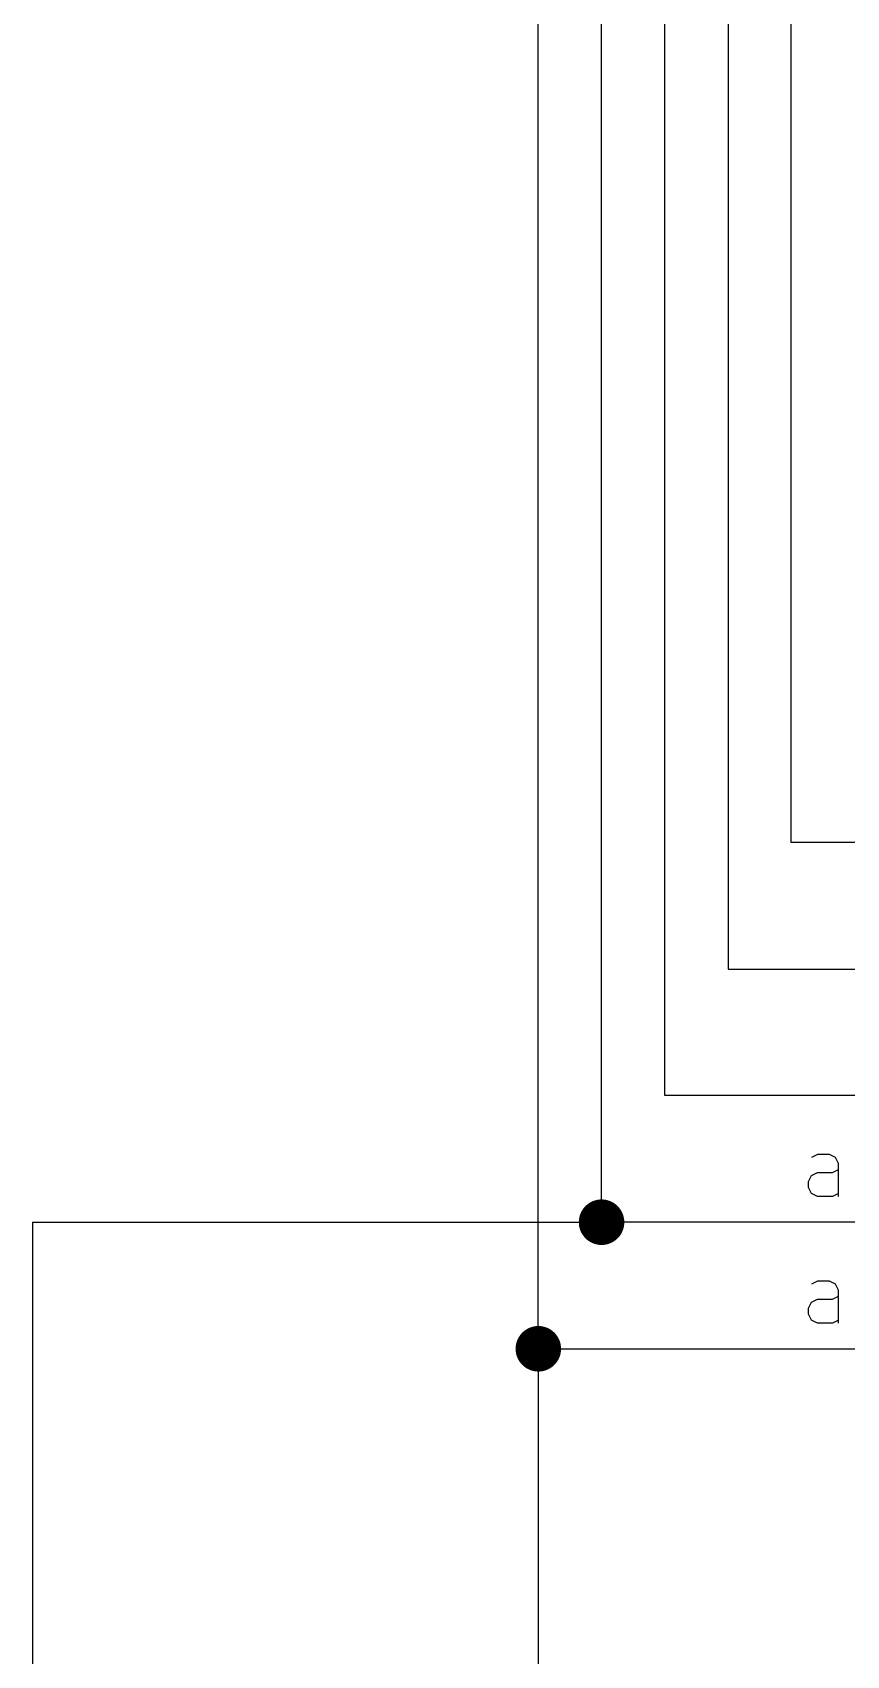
# Model space of a CAD drawing. Extents: x 0.4 to 11.3, y -7.9 to -0.4.
# Drawn here: x 2.7 to 3.344, y -4.092 to -2.81 of the extents above; entities that cross this region are included whole.
import ezdxf

# ---------------------------------------------------------------- set-up
doc = ezdxf.new("R2010")
doc.units = 0
doc.header["$MEASUREMENT"] = 0
doc.layers.add('GRAY1', color=251, linetype='CONTINUOUS')
doc.layers.add('GREEN3', color=91, linetype='CONTINUOUS')

msp = doc.modelspace()

# ---------------------------------------------------------------- linework, layer by layer
at = {"layer": 'GRAY1', "linetype": 'CONTINUOUS'}
for p, q in [((3.32078, -3.69647), (3.31601, -3.69885)), ((3.3303, -3.69647), (3.32078, -3.69647)), ((3.33506, -3.69885), (3.3303, -3.69647)), ((3.33744, -3.70361), (3.33506, -3.69885)), ((3.33744, -3.7298), (3.33744, -3.70361)), ((3.31363, -3.71789), (3.31601, -3.71313)), ((3.31363, -3.72266), (3.31363, -3.71789)), ((3.31601, -3.71313), (3.32078, -3.71075)), ((3.32078, -3.71075), (3.33268, -3.71075)), ((3.33268, -3.71075), (3.33744, -3.70837)), ((3.31601, -3.72742), (3.31363, -3.72266)), ((3.32078, -3.7298), (3.31601, -3.72742)), ((3.33268, -3.7298), (3.32078, -3.7298)), ((3.33744, -3.72742), (3.33268, -3.7298)), ((3.32078, -3.79647), (3.31601, -3.79885)), ((3.3303, -3.79647), (3.32078, -3.79647)), ((3.33506, -3.79885), (3.3303, -3.79647)), ((3.33744, -3.80361), (3.33506, -3.79885)), ((3.33744, -3.8298), (3.33744, -3.80361)), ((3.31363, -3.81789), (3.31601, -3.81313)), ((3.31363, -3.82266), (3.31363, -3.81789)), ((3.31601, -3.81313), (3.32078, -3.81075)), ((3.32078, -3.81075), (3.33268, -3.81075)), ((3.33268, -3.81075), (3.33744, -3.80837)), ((3.31601, -3.82742), (3.31363, -3.82266)), ((3.32078, -3.8298), (3.31601, -3.82742)), ((3.33268, -3.8298), (3.32078, -3.8298)), ((3.33744, -3.82742), (3.33268, -3.8298))]:
    msp.add_line(p, q, dxfattribs=at)
at = {"layer": 'GREEN3', "linetype": 'CONTINUOUS'}
for p, q in [((3.1, -3.85), (3.1, -0.65)), ((3.15, -3.75), (3.15, -0.7)), ((3.2, -3.65), (3.2, -0.75)), ((3.25, -0.8), (3.25, -3.55)), ((3.3, -3.45), (3.3, -0.85)), ((4.15, -3.45), (3.3, -3.45)), ((3.25, -3.55), (4.15, -3.55)), ((4.15, -3.65), (3.2, -3.65)), ((2.7, -3.75), (3.15, -3.75)), ((2.7, -3.75), (2.7, -4.7)), ((4.15, -3.75), (3.15, -3.75)), ((3.1, -3.85), (3.1, -4.7)), ((3.1, -3.85), (4.15, -3.85))]:
    msp.add_line(p, q, dxfattribs=at)
at = {"layer": 'GREEN3', "const_width": 0.018}
for points in [[(3.141, -3.75, 1), (3.159, -3.75, 1)], [(3.091, -3.85, 1), (3.109, -3.85, 1)]]:
    msp.add_lwpolyline(points, format="xyb", close=True, dxfattribs=at)

doc.saveas('drawing.dxf')
